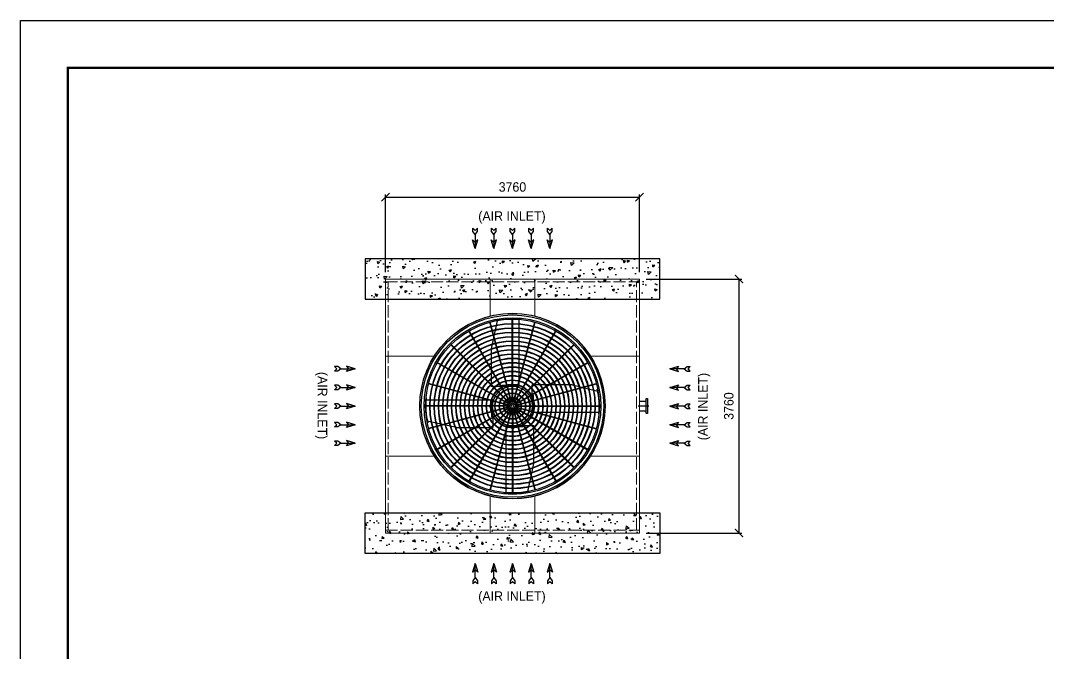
# Model space of a CAD drawing. Header units: millimetres. Extents: x 182442 to 221017, y 0 to 20795.
# Drawn here: x 191610 to 206825, y 11428 to 20795 of the extents above; entities that cross this region are included whole.
import ezdxf
from ezdxf.enums import TextEntityAlignment as Align

# ---------------------------------------------------------------- set-up
doc = ezdxf.new("R2010")
doc.units = ezdxf.units.MM
doc.header["$LTSCALE"] = 30
doc.header["$MEASUREMENT"] = 0
doc.linetypes.add('CENTER', pattern=[2, 1.25, -0.25, 0.25, -0.25])
doc.linetypes.add('DASHED', pattern=[15, 12, -3])
doc.layers.get('0').update_dxf_attribs({"linetype": 'CONTINUOUS'})
doc.layers.get('DEFPOINTS').update_dxf_attribs({"color": 143, "linetype": 'CONTINUOUS'})
for name, color, linetype in [('center', 1, 'CENTER'), ('LINE', 7, 'CONTINUOUS'), ('냉각탑', 4, 'CONTINUOUS'), ('냉각탑_dim', 1, 'CONTINUOUS'), ('냉각탑_form', 1, 'CONTINUOUS'), ('냉각탑_text', 3, 'CONTINUOUS'), ('냉각탑_기초', 23, 'CONTINUOUS')]:
    doc.layers.add(name, color=color, linetype=linetype)
doc.styles.add('HY울릉도L', font='')
doc.styles.add('돋움', font='')
doc.styles.get('HY울릉도L').set_extended_font_data('HY울릉도L')
doc.styles.get('돋움').set_extended_font_data('Dotum')
doc.dimstyles.new('성지DIM', dxfattribs={"dimtxt": 3.5, "dimasz": 3, "dimexe": 1, "dimexo": 2.5, "dimgap": 2, "dimtad": 1, "dimdec": 0, "dimzin": 3, "dimdsep": 46, "dimtxsty": 'HY울릉도L', "dimblk": 'ARCHTICK', "dimcen": -2, "dimclrd": 256, "dimclre": 256, "dimclrt": 7, "dimadec": 0, "dimazin": 0, "dimtfac": 1, "dimtdec": 0, "dimtofl": 0, "dimtmove": 0, "dimatfit": 3, "dimfxl": 0, "dimtolj": 1, "dimtzin": 0, "dimlwe": -1, "dimarcsym": 0})

# ---------------------------------------------------------------- blocks, each defined once
blk = doc.blocks.new('냉각탑form')
at = {"layer": 'DEFPOINTS'}
blk.add_lwpolyline([(0, 297.07), (420.1, 297.07), (420.1, 0), (0, 0)], close=True, dxfattribs=at)
at = {"layer": '냉각탑_form', "const_width": 0.5}
blk.add_lwpolyline([(10, 287.07), (10, 10), (410.1, 10), (410.1, 287.07)], close=True, dxfattribs=at)
blk = doc.blocks.new('A$C1FB73ED1')
for p, q in [((1261, 1340), (967, 2438)), ((1267, 1342), (972, 2440)), ((1277, 1343), (1277, 2480)), ((1283, 1343), (1283, 2480)), ((1293, 1342), (1588, 2440)), ((1299, 1340), (1593, 2438)), ((1246, 1333), (677, 2318)), ((1251, 1336), (683, 2321)), ((1309, 1336), (1877, 2321)), ((1314, 1333), (1883, 2318)), ((1238, 1327), (434, 2131)), ((1322, 1327), (2126, 2131)), ((1233, 1322), (429, 2126)), ((1327, 1322), (2131, 2126)), ((1224, 1309), (239, 1877)), ((1227, 1314), (242, 1883)), ((1333, 1314), (2318, 1883)), ((1336, 1309), (2321, 1877)), ((1218, 1293), (120, 1588)), ((1220, 1299), (122, 1593)), ((1340, 1299), (2438, 1593)), ((1342, 1293), (2440, 1588)), ((1217, 1283), (80, 1283)), ((1343, 1283), (2480, 1283)), ((1217, 1277), (80, 1277)), ((1218, 1267), (120, 972)), ((1220, 1261), (122, 967)), ((1224, 1251), (239, 683)), ((1227, 1246), (242, 677)), ((1233, 1238), (429, 434)), ((1238, 1233), (434, 429)), ((1246, 1227), (677, 242)), ((1251, 1224), (683, 239)), ((1261, 1220), (967, 122)), ((1267, 1218), (972, 120)), ((1277, 1217), (1277, 80)), ((1283, 1217), (1283, 80)), ((1293, 1218), (1588, 120)), ((1299, 1220), (1593, 122)), ((1309, 1224), (1877, 239)), ((1314, 1227), (1883, 242)), ((1322, 1233), (2126, 429)), ((1327, 1238), (2131, 434)), ((1333, 1246), (2318, 677)), ((1336, 1251), (2321, 683)), ((1340, 1261), (2438, 967)), ((1342, 1267), (2440, 972)), ((1343, 1277), (2480, 1277))]:
    blk.add_line(p, q)
for radius in [1280, 1260, 1220, 1200]:
    blk.add_circle((1280, 1280), radius)
at = {"ltscale": 5}
for radius in [1143, 1137, 1083, 1077, 1023, 1017, 963, 957, 903, 897, 843, 837, 783, 777, 723, 717, 663, 657, 603, 597, 543, 537, 483, 477, 423, 417, 363, 357, 303, 297, 243, 237, 183, 177, 123, 117, 63, 57, 40, 21]:
    blk.add_circle((1280, 1280), radius, dxfattribs=at)
at = {"color": 7}
blk.add_circle((1280, 1280), 274, dxfattribs=at)
at = {"layer": 'LINE', "color": 7}
for p, q in [((985, 2053), (1072, 2459)), ((1368, 2478), (1368, 1567)), ((985, 2053), (985, 1550)), ((1131, 1567), (1369, 1567)), ((1131, 1567), (1369, 1567)), ((1131, 1567), (1131, 1549)), ((1131, 1567), (1131, 1549)), ((1369, 1567), (1369, 1549)), ((1369, 1567), (1369, 1549)), ((2111, 1575), (1550, 1575)), ((1550, 1429), (1550, 1575)), ((1550, 1429), (1550, 1575)), ((2111, 1575), (2457, 1488)), ((1131, 1550), (985, 1550)), ((1131, 1550), (985, 1550)), ((1131, 1549), (1230, 1549)), ((1131, 1549), (1230, 1549)), ((1330, 1549), (1369, 1549)), ((1330, 1549), (1369, 1549)), ((1549, 1429), (1549, 1330)), ((1549, 1429), (1549, 1330)), ((1567, 1429), (1549, 1429)), ((1567, 1429), (1549, 1429)), ((1567, 1429), (1567, 1191)), ((1567, 1429), (1567, 1191)), ((84, 1368), (993, 1368)), ((84, 1368), (993, 1368)), ((993, 1131), (993, 1369)), ((993, 1131), (993, 1369)), ((993, 1369), (1011, 1369)), ((993, 1369), (1011, 1369)), ((993, 1131), (993, 1369)), ((993, 1131), (993, 1369)), ((993, 1369), (1011, 1369)), ((993, 1369), (1011, 1369)), ((1011, 1330), (1011, 1369)), ((1011, 1330), (1011, 1369)), ((1011, 1330), (1011, 1369)), ((1011, 1330), (1011, 1369)), ((1011, 1131), (1011, 1230)), ((1011, 1131), (1011, 1230)), ((1011, 1131), (1011, 1230)), ((1011, 1131), (1011, 1230)), ((1549, 1230), (1549, 1191)), ((1549, 1230), (1549, 1191)), ((1567, 1191), (1549, 1191)), ((1567, 1191), (1549, 1191)), ((2476, 1192), (1567, 1192)), ((509, 985), (103, 1072)), ((993, 1131), (1011, 1131)), ((993, 1131), (1011, 1131)), ((993, 1131), (1011, 1131)), ((993, 1131), (1011, 1131)), ((1010, 1131), (1010, 985)), ((1010, 1131), (1010, 985)), ((1010, 1131), (1010, 985)), ((1010, 1131), (1010, 985)), ((1230, 1011), (1191, 1011)), ((1191, 993), (1191, 1011)), ((1230, 1011), (1191, 1011)), ((1191, 993), (1191, 1011)), ((1429, 1011), (1330, 1011)), ((1429, 1011), (1330, 1011)), ((1429, 993), (1429, 1011)), ((1429, 993), (1429, 1011)), ((1429, 1010), (1575, 1010)), ((1429, 1010), (1575, 1010)), ((1575, 507), (1575, 1010)), ((509, 985), (1010, 985)), ((509, 985), (1010, 985)), ((1429, 993), (1191, 993)), ((1429, 993), (1191, 993)), ((1192, 82), (1192, 993)), ((1575, 507), (1488, 101)), ((1167, 83), (1167, 85)), ((1393, 83), (1393, 85)), ((1513, 104), (1513, 106))]:
    blk.add_line(p, q, dxfattribs=at)
for points in [[(1272, 1594), (1269, 1588), (1272, 1581), (1280, 1581), (1284, 1588), (1280, 1594)], [(1272, 1594), (1269, 1588), (1272, 1581), (1280, 1581), (1284, 1588), (1280, 1594)], [(966, 1272), (972, 1269), (979, 1272), (979, 1280), (972, 1284), (966, 1280)], [(966, 1272), (972, 1269), (979, 1272), (979, 1280), (972, 1284), (966, 1280)], [(966, 1272), (972, 1269), (979, 1272), (979, 1280), (972, 1284), (966, 1280)], [(966, 1272), (972, 1269), (979, 1272), (979, 1280), (972, 1284), (966, 1280)], [(1594, 1288), (1588, 1291), (1581, 1288), (1581, 1280), (1588, 1276), (1594, 1280)], [(1594, 1288), (1588, 1291), (1581, 1288), (1581, 1280), (1588, 1276), (1594, 1280)], [(1288, 966), (1291, 972), (1288, 979), (1280, 979), (1276, 972), (1280, 966)], [(1288, 966), (1291, 972), (1288, 979), (1280, 979), (1276, 972), (1280, 966)]]:
    blk.add_lwpolyline(points, close=True, dxfattribs=at)
for centre, radius in [((1276, 1588), 8.5), ((1276, 1588), 8.5), ((1191, 1559), 2), ((1191, 1559), 2), ((1231, 1559), 2), ((1231, 1559), 2), ((1350, 1559), 2), ((1350, 1559), 2), ((972, 1276), 8.5), ((972, 1276), 8.5), ((972, 1276), 8.5), ((972, 1276), 8.5), ((1001, 1350), 2), ((1001, 1350), 2), ((1001, 1350), 2), ((1001, 1350), 2), ((1559, 1369), 2), ((1559, 1369), 2), ((1559, 1329), 2), ((1559, 1329), 2), ((1588, 1284), 8.5), ((1588, 1284), 8.5), ((1001, 1231), 2), ((1001, 1231), 2), ((1001, 1231), 2), ((1001, 1231), 2), ((1001, 1191), 2), ((1001, 1191), 2), ((1001, 1191), 2), ((1001, 1191), 2), ((1559, 1210), 2), ((1559, 1210), 2), ((1210, 1001), 2), ((1210, 1001), 2), ((1329, 1001), 2), ((1329, 1001), 2), ((1369, 1001), 2), ((1369, 1001), 2), ((1284, 972), 8.5), ((1284, 972), 8.5)]:
    blk.add_circle(centre, radius, dxfattribs=at)
for centre, radius, start, end in [((1280, 1483), 1000, 83.5007, 103.4595), ((1280, 1483), 998, 83.4876, 103.487), ((1481, 1280), 998, 353.4876, 13.487), ((1481, 1280), 1000, 353.5007, 13.4595), ((1079, 1280), 1000, 173.5007, 193.4595), ((1079, 1280), 998, 173.4876, 193.487), ((1280, 1077), 998, 263.4876, 283.487), ((1280, 1077), 1000, 263.5007, 283.4595)]:
    blk.add_arc(centre, radius, start, end, dxfattribs=at)
blk = doc.blocks.new('_ArchTick')
at = {"color": 0, "linetype": 'ByBlock', "const_width": 0.15}
blk.add_lwpolyline([(-0.5, -0.5), (0.5, 0.5)], dxfattribs=at)
blk = doc.blocks.new('*D116')
at = {"layer": 'DEFPOINTS', "color": 0, "transparency": 16777216}
for p in [(200771, 18181), (197011, 16969), (200771, 16969)]:
    blk.add_point(p, dxfattribs=at)
at = {"layer": '냉각탑_dim', "transparency": 16777216}
for p, q in [((197011, 17069), (197011, 18221)), ((200771, 17069), (200771, 18221))]:
    blk.add_line(p, q, dxfattribs=at)
at = {"layer": '냉각탑_dim', "lineweight": -2, "transparency": 16777216}
blk.add_line((197011, 18181), (200771, 18181), dxfattribs=at)
at = {"layer": '냉각탑_dim', "lineweight": -2, "transparency": 16777216, "xscale": 120, "yscale": 120, "zscale": 120, "rotation": 180}
blk.add_blockref('_ArchTick', (197011, 18181), dxfattribs=at)
at = {"layer": '냉각탑_dim', "lineweight": -2, "transparency": 16777216, "xscale": 120, "yscale": 120, "zscale": 120}
blk.add_blockref('_ArchTick', (200771, 18181), dxfattribs=at)
at = {"layer": '냉각탑_dim', "color": 7, "transparency": 16777216, "insert": (198891, 18331), "char_height": 140, "attachment_point": 5, "style": 'HY울릉도L'}
blk.add_mtext('\\A1;3760', dxfattribs=at)
blk = doc.blocks.new('*D117')
at = {"layer": 'DEFPOINTS', "color": 0, "transparency": 16777216}
for p in [(200771, 16969), (200771, 13209), (202244, 13209)]:
    blk.add_point(p, dxfattribs=at)
at = {"layer": '냉각탑_dim', "transparency": 16777216}
for p, q in [((200871, 16969), (202284, 16969)), ((200871, 13209), (202284, 13209))]:
    blk.add_line(p, q, dxfattribs=at)
at = {"layer": '냉각탑_dim', "lineweight": -2, "transparency": 16777216}
blk.add_line((202244, 16969), (202244, 13209), dxfattribs=at)
at = {"layer": '냉각탑_dim', "lineweight": -2, "transparency": 16777216, "xscale": 120, "yscale": 120, "zscale": 120}
for p, rotation in [((202244, 16969), 90), ((202244, 13209), 270)]:
    blk.add_blockref('_ArchTick', p, dxfattribs=dict(at, rotation=rotation))
at = {"layer": '냉각탑_dim', "color": 7, "transparency": 16777216, "insert": (202094, 15089), "char_height": 140, "attachment_point": 5, "rotation": 90, "style": 'HY울릉도L'}
blk.add_mtext('\\A1;3760', dxfattribs=at)
blk = doc.blocks.new('화살표 IN OUT')
at = {"layer": '냉각탑_dim'}
for p, q in [((-323, 43), (-384, 43)), ((-343, 0), (-384, 43)), ((-384, -43), (-343, 0)), ((-266, 0), (-323, 43)), ((-266, 0), (-323, -43)), ((-266, 0), (0, 0)), ((-163, 50), (-122, 0)), ((0, 0), (-163, 50)), ((-163, -50), (-122, 0)), ((0, 0), (-163, -50)), ((-323, -43), (-384, -43))]:
    blk.add_line(p, q, dxfattribs=at)
blk = doc.blocks.new('A$C747319C1')
at = {"layer": '냉각탑_기초', "ltscale": 30}
h = blk.add_hatch(dxfattribs=at)
h.set_pattern_fill('AR-CONC', color=256, scale=50, angle=-90, style=0)
h.set_pattern_definition([(320, (118577.86, 1170.8), (-31.3761, -358.6301), [37.5, -412.5]), (265, (118577.86, 1170.8), (376.0961, 69.3757), [30, -330]), (10.45144, (118575.25, 1140.92), (344.72, -289.2544), [31.8701, -350.5711]), (316.1842, (118677.86, 1170.8), (-82.7596, -533.6207), [56.25, -618.75]), (6.63564, (118670.97, 1126.34), (487.0593, -467.331), [47.8052, -525.857]), (261.18416, (118677.86, 1170.8), (487.0593, -467.331), [45, -495]), (291, (118652.86, 1120.8), (-201.30945, -298.4535), [37.5, -412.5]), (236, (118652.86, 1120.8), (362.575, -121.6577), [30, -330]), (341.45144, (118636.1, 1095.94), (161.2656, -420.1112), [31.8701, -350.5711]), (307.5, (118577.86, 1170.81), (166.44693, -6.07993), [0, -326, 0, -335, 0, -331.25]), (277.5, (118577.86, 1170.8), (197.20586, -131.53477), [0, -191, 0, -318.5, 0, -126.25]), (237.5, (118577.86, 1282.31), (-11.27744, -266.91122), [0, -125, 0, -390, 0, -517.5]), (227.5, (118577.86, 1332.3), (50.0525, -291.5931), [0, -162.5, 0, -259, 0, -367.5])])
h.paths.add_polyline_path([(4360, 0), (0, 0), (0, 600), (4360, 600)])
blk.add_lwpolyline([(4360, 0), (0, 0), (0, 600), (4360, 600)], close=True, dxfattribs=at)

msp = doc.modelspace()

# ---------------------------------------------------------------- linework, layer by layer
at = {"lineweight": 18, "ltscale": 500}
for p, q in [((197011.4, 13208.9), (197011.4, 16968.9)), ((197011.4, 16968.9), (200771.4, 16968.9)), ((198561.4, 16968.9), (198561.4, 16422.4)), ((199221.4, 16968.9), (199221.4, 16422.4)), ((200771.4, 16968.9), (200771.4, 13208.9)), ((197011.4, 15828.9), (197734.1, 15828.9)), ((200771.4, 15828.9), (200048.8, 15828.9)), ((197011.4, 14348.9), (197734.1, 14348.9)), ((200771.4, 14348.9), (200048.8, 14348.9)), ((198561.4, 13208.9), (198561.4, 13755.4)), ((199221.4, 13208.9), (199221.4, 13755.4)), ((200771.4, 13208.9), (197011.4, 13208.9))]:
    msp.add_line(p, q, dxfattribs=at)
at = {"color": 5, "linetype": 'DASHED', "lineweight": 9, "ltscale": 0.5}
for p, q in [((197011.4, 16926.9), (200771.4, 16926.9)), ((197053.4, 13250.9), (197053.4, 16926.9)), ((200729.4, 13250.9), (200729.4, 16926.9)), ((197011.4, 13250.9), (200771.4, 13250.9))]:
    msp.add_line(p, q, dxfattribs=at)
at = {"color": 3}
for p, q in [((200771.4, 15163.9), (200871.4, 15163.9)), ((200871.4, 15013.9), (200771.4, 15013.9)), ((200891.4, 14976.9), (200871.4, 14976.9))]:
    msp.add_line(p, q, dxfattribs=at)
msp.add_lwpolyline([(200871.4, 14976.9), (200871.4, 15201.4), (200891.4, 15201.4), (200891.4, 14976.9)], dxfattribs=at)
at = {"lineweight": 18, "ltscale": 500}
msp.add_circle((198891.4, 15088.9), 1373.7, dxfattribs=at)
at = {"layer": 'center', "linetype": 'CENTER', "ltscale": 50}
msp.add_line((200911.4, 15088.9), (200751.4, 15088.9), dxfattribs=at)

# ---------------------------------------------------------------- block references
at = {"ltscale": 500, "xscale": -1, "rotation": 180}
msp.add_blockref('A$C747319C1', (196711.4, 17268.9), dxfattribs=at)
at = {"ltscale": 500}
msp.add_blockref('A$C747319C1', (196711.4, 12908.9), dxfattribs=at)
at = {"layer": '냉각탑', "xscale": 1.071484375, "yscale": 1.071484375, "zscale": 1.071484375}
msp.add_blockref('A$C1FB73ED1', (197519.9, 13717.4), dxfattribs=at)
at = {"layer": '냉각탑_dim', "yscale": 0.7875000000021828, "zscale": 0.7875000000021828, "rotation": 90}
for p, xscale in [((198340.2, 17418.9), -0.7875000000021828), ((198615.8, 17418.9), -0.7875000000021828), ((198891.4, 17418.9), -0.7875000000021828), ((199167.1, 17418.9), -0.7875000000021828), ((199442.7, 17418.9), -0.7875000000021828), ((198340.2, 12758.9), 0.7875000000021828), ((198615.8, 12758.9), 0.7875000000021828), ((198891.4, 12758.9), 0.7875000000021828), ((199167.1, 12758.9), 0.7875000000021828), ((199442.7, 12758.9), 0.7875000000021828)]:
    msp.add_blockref('화살표 IN OUT', p, dxfattribs=dict(at, xscale=xscale))
at = {"layer": '냉각탑_dim'}
for p, xscale, yscale, zscale in [((196561.4, 15640.2), 0.7875000000021828, 0.7875000000021828, 0.7875000000021828), ((201221.4, 15640.2), -0.7875000000021828, 0.7874999999985448, 0.7875), ((196561.4, 15364.5), 0.7875000000021828, 0.7875000000021828, 0.7875000000021828), ((201221.4, 15364.5), -0.7875000000021828, 0.7874999999985448, 0.7875), ((196561.4, 15088.9), 0.7875000000021828, 0.7875000000021828, 0.7875000000021828), ((201221.4, 15088.9), -0.7875000000021828, 0.7874999999985448, 0.7875), ((196561.4, 14813.3), 0.7875000000021828, 0.7875000000021828, 0.7875000000021828), ((201221.4, 14813.3), -0.7875000000021828, 0.7874999999985448, 0.7875), ((196561.4, 14537.7), 0.7875000000021828, 0.7875000000021828, 0.7875000000021828), ((201221.4, 14537.7), -0.7875000000021828, 0.7874999999985448, 0.7875)]:
    msp.add_blockref('화살표 IN OUT', p, dxfattribs=dict(at, xscale=xscale, yscale=yscale, zscale=zscale))
at = {"layer": '냉각탑_form', "xscale": 70, "yscale": 70, "zscale": 70}
msp.add_blockref('냉각탑form', (191610.3, 0), dxfattribs=at)

# ---------------------------------------------------------------- texts
at = {"layer": '냉각탑_text', "style": '돋움'}
for p in [(198883.9, 17901.6), (198883.9, 12276.6)]:
    msp.add_text('(AIR INLET)', height=140, dxfattribs=at).set_placement(p, align=Align.MIDDLE_CENTER)
for rotation, p in [(270, (196079.2, 15096.4)), (90, (201709.5, 15081.4))]:
    msp.add_text('(AIR INLET)', height=140, rotation=rotation, dxfattribs=at).set_placement(p, align=Align.MIDDLE_CENTER)

# ---------------------------------------------------------------- dimensions: what is measured, and where the dimension line sits
at = {"layer": '냉각탑_dim'}
dim = msp.add_linear_dim(base=(200771.4, 18181.5), p1=(197011.4, 16968.9), p2=(200771.4, 16968.9), dimstyle='성지DIM', override={"dimscale": 40}, dxfattribs=at)
dim.commit()
dim.dimension.update_dxf_attribs({"geometry": '*D116', "text_midpoint": (198891.4, 18331.5)})
dim = msp.add_linear_dim(base=(202244.3, 13208.9), p1=(200771.4, 16968.9), p2=(200771.4, 13208.9), angle=90, dimstyle='성지DIM', override={"dimscale": 40}, dxfattribs=at)
dim.commit()
dim.dimension.update_dxf_attribs({"geometry": '*D117', "text_midpoint": (202094.3, 15088.9)})

doc.saveas('drawing.dxf')
